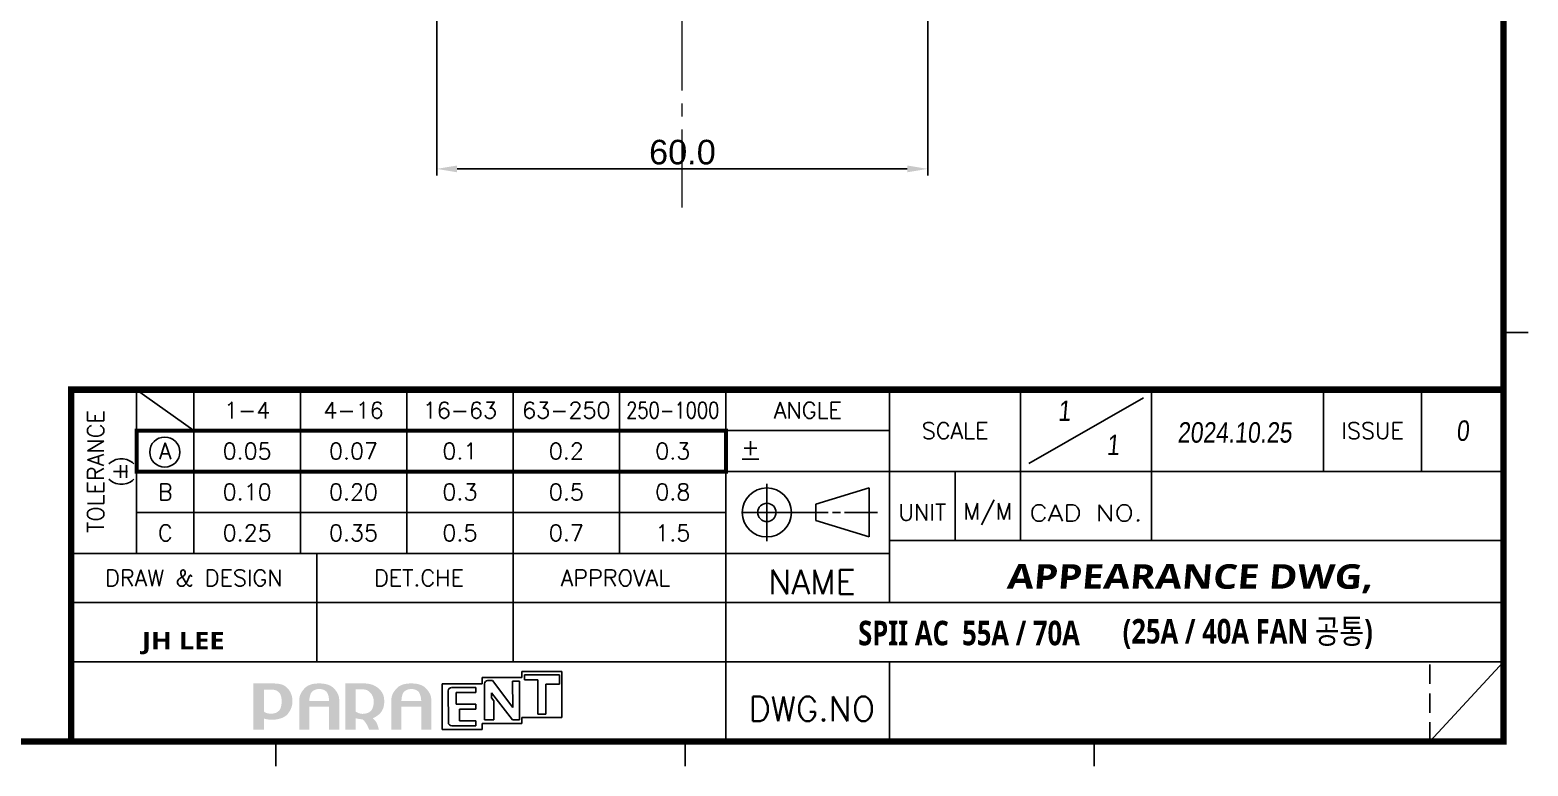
# Model space of a CAD drawing. Header units: millimetres. Extents: x 509 to 2449, y -194 to 649.
# Drawn here: x 2253.2 to 2436.3, y -177.4 to -87.4 of the extents above; entities that cross this region are included whole.
import ezdxf
from ezdxf.enums import TextEntityAlignment as Align

# ---------------------------------------------------------------- set-up
doc = ezdxf.new("R2010")
doc.units = ezdxf.units.MM
doc.header["$PDMODE"] = 3
doc.header["$PDSIZE"] = 0.7
for name, pattern in [('CENTER', [17.8, 10.75, -2.35, 2.35, -2.35]), ('CENTER2', [28.575, 19.05, -3.175, 3.175, -3.175]), ('HIDDEN', [3.525, 2.35, -1.175])]:
    doc.linetypes.add(name, pattern=pattern)
doc.layers.get('0').update_dxf_attribs({"linetype": 'CONTINUOUS'})
doc.layers.get('Defpoints').update_dxf_attribs({"linetype": 'CONTINUOUS'})
doc.layers.add('3', color=112, linetype='CENTER', lineweight=15)
doc.layers.add('Dim', color=1, linetype='CONTINUOUS')
doc.styles.add('N', font='malgunbd.ttf')
doc.styles.add('OMI-1', font='arial.ttf', dxfattribs={"oblique": 1, "height": 3})
doc.styles.add('SIM', font='simplex')
doc.dimstyles.new('1', dxfattribs={"dimtxt": 5, "dimasz": 2.5, "dimexe": 0.8, "dimexo": 0.3, "dimgap": 0.5, "dimtad": 1, "dimtoh": 1, "dimdec": 1, "dimzin": 0, "dimdsep": 46, "dimtxsty": 'OMI-1', "dimcen": 0, "dimclrd": 256, "dimclre": 256, "dimclrt": 256, "dimadec": 0, "dimazin": 0, "dimtfac": 0.8, "dimtdec": 1, "dimtix": 1, "dimtmove": 0, "dimatfit": 3, "dimfxl": 1, "dimtolj": 1, "dimtzin": 0, "dimarcsym": 0})

# ---------------------------------------------------------------- blocks, each defined once
blk = doc.blocks.new('L1')
at = {"const_width": 0.3}
blk.add_lwpolyline([(0, 10), (0, 5), (72, 5), (72, 10), (0, 10)], dxfattribs=at)
blk.add_circle((3.44, 7.38), 1.84)
blk = doc.blocks.new('*D4103')
at = {"layer": 'Defpoints', "color": 0}
for p in [(2302.93, -85.45), (2362.93, -85.45), (2362.93, -104.35)]:
    blk.add_point(p, dxfattribs=at)
at = {"layer": 'Dim', "lineweight": -2}
for p, q in [((2302.93, -85.75), (2302.93, -105.15)), ((2362.93, -85.75), (2362.93, -105.15)), ((2305.43, -104.35), (2360.43, -104.35))]:
    blk.add_line(p, q, dxfattribs=at)
at = {"layer": 'Dim'}
for points in [[(2305.43, -103.94), (2305.43, -104.77), (2302.93, -104.35)], [(2360.43, -104.77), (2360.43, -103.94), (2362.93, -104.35)]]:
    blk.add_solid(points, dxfattribs=at)
at = {"layer": 'Dim', "insert": (2332.93, -102.32), "char_height": 3, "attachment_point": 5, "style": 'OMI-1'}
blk.add_mtext('\\A1;60.0', dxfattribs=at)

msp = doc.modelspace()

# ---------------------------------------------------------------- hatches: boundary and pattern name
h = msp.add_hatch(color=256)
edge = h.paths.add_edge_path()
edge.add_spline(control_points=[(2283.7, -170.55), (2283.49, -170.79), (2283.17, -170.95), (2282.69, -170.95), (2282.58, -170.95), (2282.41, -170.94), (2282.21, -170.89), (2282, -170.85), (2281.89, -170.74), (2281.84, -170.69), (2281.84, -170.61), (2281.84, -168.16), (2281.84, -168.01), (2281.98, -168.01), (2282.75, -168.01), (2282.75, -168.01), (2283.19, -168.01), (2283.48, -168.14), (2283.7, -168.38), (2283.92, -168.63), (2283.99, -169.05), (2283.99, -169.42), (2283.99, -169.8), (2283.91, -170.31), (2283.7, -170.55)], knot_values=[0, 0, 0, 0, 1, 1, 1, 2, 2, 2, 3, 3, 3, 4, 4, 4, 5, 5, 5, 6, 6, 6, 7, 7, 7, 8, 8, 8, 8], degree=3, periodic=0)
edge = h.paths.add_edge_path(flags=16)
edge.add_spline(control_points=[(2282.79, -167.25), (2282.79, -167.25), (2280.71, -167.25), (2280.71, -167.25), (2280.71, -167.25), (2280.51, -167.25), (2280.51, -167.25), (2280.51, -167.25), (2280.51, -172.9), (2280.51, -172.9), (2280.51, -172.9), (2281.84, -172.9), (2281.84, -172.9), (2281.84, -172.9), (2281.84, -171.73), (2281.84, -171.54), (2281.97, -171.58), (2282.14, -171.67), (2282.75, -171.69), (2283.38, -171.71), (2284.31, -171.5), (2284.71, -171.01), (2285.11, -170.52), (2285.31, -169.99), (2285.31, -169.43), (2285.31, -168.77), (2285.09, -168.21), (2284.64, -167.77), (2284.2, -167.32), (2283.57, -167.25), (2282.79, -167.25)], knot_values=[0, 0, 0, 0, 1, 1, 1, 2, 2, 2, 3, 3, 3, 4, 4, 4, 5, 5, 5, 6, 6, 6, 7, 7, 7, 8, 8, 8, 9, 9, 9, 10, 10, 10, 10], degree=3, periodic=0)
h = msp.add_hatch(color=256)
edge = h.paths.add_edge_path()
edge.add_spline(control_points=[(2289.79, -169.39), (2289.64, -169.39), (2287.39, -169.39), (2287.37, -169.39), (2287.37, -169.39), (2287.37, -169.37), (2287.37, -169.37), (2287.37, -169.06), (2287.46, -168.52), (2287.65, -168.31), (2287.83, -168.11), (2288.15, -167.93), (2288.56, -167.93), (2288.97, -167.93), (2289.26, -168.06), (2289.47, -168.27), (2289.67, -168.47), (2289.79, -169.06), (2289.79, -169.37), (2289.79, -169.37), (2289.79, -169.39), (2289.79, -169.39)], knot_values=[0, 0, 0, 0, 1, 1, 1, 2, 2, 2, 3, 3, 3, 4, 4, 4, 5, 5, 5, 6, 6, 6, 7, 7, 7, 7], degree=3, periodic=0)
edge = h.paths.add_edge_path(flags=16)
edge.add_spline(control_points=[(2288.56, -167.25), (2287.66, -167.25), (2287.09, -167.48), (2286.71, -167.94), (2286.33, -168.38), (2286.14, -168.76), (2286.14, -169.29), (2286.14, -169.29), (2286.14, -172.9), (2286.14, -172.9), (2286.14, -172.9), (2287.37, -172.9), (2287.37, -172.9), (2287.37, -172.9), (2287.37, -171.21), (2287.37, -170.11), (2287.39, -170.11), (2289.64, -170.11), (2289.79, -170.11), (2289.79, -170.26), (2289.79, -172.9), (2289.79, -172.9), (2289.79, -172.9), (2291.02, -172.9), (2291.02, -172.9), (2291.02, -172.9), (2291.02, -169.29), (2291.02, -169.29), (2291.02, -168.76), (2290.83, -168.38), (2290.45, -167.94), (2290.07, -167.48), (2289.46, -167.25), (2288.56, -167.25)], knot_values=[0, 0, 0, 0, 1, 1, 1, 2, 2, 2, 3, 3, 3, 4, 4, 4, 5, 5, 5, 6, 6, 6, 7, 7, 7, 8, 8, 8, 9, 9, 9, 10, 10, 10, 11, 11, 11, 11], degree=3, periodic=0)
h = msp.add_hatch(color=256)
edge = h.paths.add_edge_path()
edge.add_spline(control_points=[(2294.89, -170.61), (2294.63, -170.85), (2294.32, -170.97), (2293.88, -170.97), (2293.76, -170.97), (2293.6, -170.95), (2293.45, -170.9), (2293.32, -170.85), (2293.05, -170.71), (2293.01, -170.67), (2293.01, -170.59), (2293.01, -168.12), (2293.01, -167.98), (2293.15, -167.98), (2294, -167.98), (2294, -167.98), (2294.39, -167.98), (2294.62, -168.18), (2294.87, -168.43), (2295.11, -168.69), (2295.24, -169.1), (2295.24, -169.45), (2295.24, -169.83), (2295.15, -170.37), (2294.89, -170.61)], knot_values=[0, 0, 0, 0, 1, 1, 1, 2, 2, 2, 3, 3, 3, 4, 4, 4, 5, 5, 5, 6, 6, 6, 7, 7, 7, 8, 8, 8, 8], degree=3, periodic=0)
edge = h.paths.add_edge_path(flags=16)
edge.add_spline(control_points=[(2294.04, -167.25), (2294.04, -167.25), (2291.96, -167.25), (2291.96, -167.25), (2291.96, -167.25), (2291.76, -167.25), (2291.76, -167.25), (2291.76, -167.25), (2291.76, -172.9), (2291.76, -172.9), (2291.76, -172.9), (2293.01, -172.9), (2293.01, -172.9), (2293.01, -172.9), (2293.01, -171.68), (2293.01, -171.49), (2293.15, -171.54), (2293.28, -171.57), (2293.41, -171.59), (2293.41, -171.59), (2293.8, -171.64), (2293.89, -171.66), (2294.1, -171.8), (2294.27, -172.08), (2294.39, -172.27), (2294.52, -172.47), (2294.67, -172.9), (2294.67, -172.9), (2294.67, -172.9), (2295.87, -172.9), (2295.87, -172.9), (2295.87, -172.9), (2295.7, -172.24), (2295.54, -171.98), (2295.44, -171.82), (2295.29, -171.67), (2295.12, -171.51), (2295.48, -171.35), (2295.83, -171.13), (2296.07, -170.84), (2296.4, -170.45), (2296.52, -169.99), (2296.52, -169.46), (2296.52, -168.75), (2296.33, -168.33), (2295.87, -167.9), (2295.42, -167.47), (2294.8, -167.25), (2294.04, -167.25)], knot_values=[0, 0, 0, 0, 1, 1, 1, 2, 2, 2, 3, 3, 3, 4, 4, 4, 5, 5, 5, 6, 6, 6, 7, 7, 7, 8, 8, 8, 9, 9, 9, 10, 10, 10, 11, 11, 11, 12, 12, 12, 13, 13, 13, 14, 14, 14, 15, 15, 15, 16, 16, 16, 16], degree=3, periodic=0)
h = msp.add_hatch(color=256)
edge = h.paths.add_edge_path()
edge.add_spline(control_points=[(2301.04, -169.39), (2300.89, -169.39), (2298.64, -169.39), (2298.62, -169.39), (2298.62, -169.39), (2298.62, -169.37), (2298.62, -169.37), (2298.62, -169.06), (2298.71, -168.52), (2298.9, -168.31), (2299.08, -168.11), (2299.4, -167.93), (2299.81, -167.93), (2300.22, -167.93), (2300.51, -168.06), (2300.72, -168.27), (2300.92, -168.47), (2301.04, -169.06), (2301.04, -169.37), (2301.04, -169.37), (2301.04, -169.39), (2301.04, -169.39)], knot_values=[0, 0, 0, 0, 1, 1, 1, 2, 2, 2, 3, 3, 3, 4, 4, 4, 5, 5, 5, 6, 6, 6, 7, 7, 7, 7], degree=3, periodic=0)
edge = h.paths.add_edge_path(flags=16)
edge.add_spline(control_points=[(2299.81, -167.25), (2298.91, -167.25), (2298.34, -167.48), (2297.96, -167.94), (2297.58, -168.38), (2297.39, -168.76), (2297.39, -169.29), (2297.39, -169.29), (2297.39, -172.9), (2297.39, -172.9), (2297.39, -172.9), (2298.62, -172.9), (2298.62, -172.9), (2298.62, -172.9), (2298.62, -171.21), (2298.62, -170.11), (2298.64, -170.11), (2300.89, -170.11), (2301.04, -170.11), (2301.04, -170.26), (2301.04, -172.9), (2301.04, -172.9), (2301.04, -172.9), (2302.27, -172.9), (2302.27, -172.9), (2302.27, -172.9), (2302.27, -169.29), (2302.27, -169.29), (2302.27, -168.76), (2302.08, -168.38), (2301.7, -167.94), (2301.32, -167.48), (2300.71, -167.25), (2299.81, -167.25)], knot_values=[0, 0, 0, 0, 1, 1, 1, 2, 2, 2, 3, 3, 3, 4, 4, 4, 5, 5, 5, 6, 6, 6, 7, 7, 7, 8, 8, 8, 9, 9, 9, 10, 10, 10, 11, 11, 11, 11], degree=3, periodic=0)

# ---------------------------------------------------------------- linework, layer by layer
for p, q in [((2433.27, -124.35), (2436.27, -124.35)), ((2266.27, -131.35), (2273.27, -136.35)), ((2266.27, -131.35), (2266.27, -151.35)), ((2273.27, -131.35), (2273.27, -151.35)), ((2286.27, -131.35), (2286.27, -151.35)), ((2299.27, -131.35), (2299.27, -151.35)), ((2312.27, -131.35), (2312.27, -164.63)), ((2325.27, -131.35), (2325.27, -151.35)), ((2338.27, -131.35), (2338.27, -174.35)), ((2358.27, -131.35), (2358.27, -157.35)), ((2374.27, -131.35), (2374.27, -149.79)), ((2390.27, -131.35), (2390.27, -149.79)), ((2411.27, -131.35), (2411.27, -141.35)), ((2423.27, -141.35), (2423.27, -131.35)), ((2389.27, -132.35), (2375.27, -140.35)), ((2266.27, -136.35), (2358.27, -136.35)), ((2340.27, -139.85), (2342.27, -139.85)), ((2266.27, -141.35), (2433.27, -141.35)), ((2366.27, -141.35), (2366.27, -149.79)), ((2343.27, -142.85), (2343.27, -149.85)), ((2349.27, -145.35), (2355.77, -143.35)), ((2355.77, -143.35), (2355.77, -146.35)), ((2266.27, -146.35), (2338.27, -146.35)), ((2340.27, -146.35), (2350.77, -146.35)), ((2349.27, -146.35), (2349.27, -145.35)), ((2349.27, -146.35), (2349.27, -147.35)), ((2351.27, -146.35), (2352.27, -146.35)), ((2352.77, -146.35), (2356.77, -146.35)), ((2355.77, -149.35), (2355.77, -146.35)), ((2349.27, -147.35), (2355.77, -149.35)), ((2358.27, -149.79), (2433.27, -149.79)), ((2258.27, -151.35), (2358.27, -151.35)), ((2288.27, -151.35), (2288.27, -164.63)), ((2258.27, -157.35), (2338.27, -157.35)), ((2338.27, -157.35), (2433.27, -157.35)), ((2258.27, -164.63), (2433.27, -164.63)), ((2358.27, -164.63), (2358.27, -174.35)), ((2424.27, -174.35), (2433.27, -164.63)), ((2313.35, -166.53), (2308.47, -166.53)), ((2308.47, -166.53), (2308.47, -167.28)), ((2318.22, -165.78), (2313.35, -165.78)), ((2313.35, -165.78), (2313.35, -166.53)), ((2317.93, -166.2), (2313.65, -166.2)), ((2313.65, -166.2), (2313.65, -166.8)), ((2317.93, -167.36), (2317.93, -166.2)), ((2318.22, -171.4), (2318.22, -165.78)), ((2308.47, -167.28), (2303.6, -167.28)), ((2303.6, -167.28), (2303.6, -172.9)), ((2304.35, -168.15), (2304.36, -172.03)), ((2307.71, -167.75), (2304.76, -167.75)), ((2305.3, -169.8), (2305.3, -168.34)), ((2305.3, -168.34), (2307.71, -168.34)), ((2307.71, -168.34), (2307.71, -167.75)), ((2308.76, -167.31), (2308.76, -171.71)), ((2309.15, -166.91), (2309.73, -166.9)), ((2309.61, -168.39), (2312.21, -171.72)), ((2309.61, -169), (2309.61, -168.39)), ((2309.73, -166.9), (2312.22, -170.21)), ((2312.21, -166.98), (2313.06, -166.98)), ((2312.21, -166.98), (2312.22, -170.21)), ((2313.06, -166.98), (2313.06, -171.71)), ((2313.65, -166.8), (2315.28, -166.8)), ((2315.28, -166.8), (2315.29, -170.99)), ((2316.27, -170.99), (2316.28, -167.36)), ((2316.28, -167.36), (2317.93, -167.36)), ((2307.71, -169.8), (2305.3, -169.8)), ((2307.71, -169.8), (2307.71, -170.39)), ((2309.61, -169), (2309.92, -169.38)), ((2309.92, -169.38), (2309.93, -171.71)), ((2305.7, -171.84), (2305.7, -170.39)), ((2305.7, -170.39), (2307.71, -170.39)), ((2307.71, -171.84), (2305.7, -171.84)), ((2307.71, -172.43), (2307.71, -171.84)), ((2309.93, -171.71), (2308.76, -171.71)), ((2312.21, -171.72), (2313.06, -171.71)), ((2313.35, -172.15), (2313.35, -171.4)), ((2313.35, -171.4), (2318.22, -171.4)), ((2315.29, -170.99), (2316.27, -170.99)), ((2303.6, -172.9), (2308.47, -172.9)), ((2304.76, -172.43), (2307.71, -172.43)), ((2308.47, -172.9), (2308.47, -172.15)), ((2308.47, -172.15), (2313.35, -172.15)), ((2283.27, -174.35), (2283.27, -177.35)), ((2333.27, -174.35), (2333.27, -177.35)), ((2383.27, -174.35), (2383.27, -177.35))]:
    msp.add_line(p, q)
at = {"linetype": 'HIDDEN'}
msp.add_line((2424.27, -174.35), (2424.27, -164.63), dxfattribs=at)
at = {"color": 3}
for p, q in [((2308.47, -166.53), (2308.47, -167.28)), ((2308.47, -166.53), (2313.35, -166.53)), ((2313.35, -165.78), (2313.35, -166.53)), ((2313.35, -165.78), (2318.22, -165.78)), ((2318.22, -165.78), (2318.22, -171.4)), ((2303.6, -167.28), (2303.6, -172.9)), ((2303.6, -167.28), (2308.47, -167.28)), ((2313.35, -171.4), (2313.35, -172.15)), ((2313.35, -171.4), (2318.22, -171.4)), ((2303.6, -172.9), (2308.47, -172.9)), ((2308.47, -172.15), (2308.47, -172.9)), ((2308.47, -172.15), (2313.35, -172.15))]:
    msp.add_line(p, q, dxfattribs=at)
at = {"const_width": 0.8}
msp.add_lwpolyline([(2433.27, 205.65), (1883.27, 205.65), (1883.27, -174.35), (2433.27, -174.35)], close=True, dxfattribs=at)
for points, const_width in [([(2433.27, -131.35), (2258.27, -131.35), (2258.27, -174.35)], 0.8), ([(2266.27, -136.35), (2266.27, -141.35), (2338.27, -141.35), (2338.27, -136.35), (2266.27, -136.35)], 0.5)]:
    msp.add_lwpolyline(points, dxfattribs=dict(const_width=const_width))
for radius in [3, 1.12]:
    msp.add_circle((2343.27, -146.35), radius)
for centre, start, end in [((2304.75, -168.15), 89.9532, 180.0946), ((2309.16, -167.31), 90.2374, 180), ((2304.76, -172.03), 180.0946, 270.0249)]:
    msp.add_arc(centre, 0.4, start, end)
at = {"layer": '3', "linetype": 'CENTER2', "ltscale": 0.5}
msp.add_line((2332.93, -109.06), (2332.93, 99.37), dxfattribs=at)

# ---------------------------------------------------------------- block references
msp.add_blockref('L1', (2266.27, -146.35))

# ---------------------------------------------------------------- texts
at = {"style": 'SIM'}
for s, height, p in [('1-4', 2, (2279.77, -133.85)), ('4-16', 2, (2292.77, -133.85)), ('16-63', 2, (2305.77, -133.85)), ('63-250', 2, (2318.77, -133.85)), ('ANGLE', 2, (2348.27, -133.85)), ('SCALE', 2, (2366.27, -136.35)), ('ISSUE', 2, (2417.27, -136.35)), ('A', 2, (2269.77, -138.85)), ('0.05', 2, (2279.77, -138.85)), ('0.07', 2, (2292.77, -138.85)), ('0.1', 2, (2305.77, -138.85)), ('0.2', 2, (2318.77, -138.85)), ('0.3', 2, (2331.77, -138.85)), ('B', 2, (2269.77, -143.85)), ('0.10', 2, (2279.77, -143.85)), ('0.20', 2, (2292.77, -143.85)), ('0.3', 2, (2305.77, -143.85)), ('0.5', 2, (2318.77, -143.85)), ('0.8', 2, (2331.77, -143.85)), ('UNIT', 2, (2362.27, -146.35)), ('M/M', 2, (2370.27, -146.35)), ('C', 2, (2269.77, -148.85)), ('0.25', 2, (2279.77, -148.85)), ('0.35', 2, (2292.77, -148.85)), ('0.5', 2, (2305.77, -148.85)), ('0.7', 2, (2318.77, -148.85)), ('1.5', 2, (2331.77, -148.85)), ('DRAW & DESIGN', 2, (2273.27, -154.35)), ('DET.CHE', 2, (2300.77, -154.35)), ('APPROVAL', 2, (2324.77, -154.35)), ('NAME', 3, (2348.77, -154.85)), ('DWG.NO', 3, (2348.77, -170.35))]:
    msp.add_text(s, height=height, dxfattribs=at).set_placement(p, align=Align.MIDDLE)
at = {"style": 'SIM', "width": 0.8}
msp.add_text('250-1000', height=2, dxfattribs=at).set_placement((2331.77, -133.85), align=Align.MIDDLE)
at = {"oblique": 5}
for s, height, style, width, p in [('1', 2.5, 'OMI-1', 0.8, (2378.82, -135.17)), ('1', 2.5, 'OMI-1', 0.8, (2384.77, -139.34)), ('APPEARANCE DWG,', 3, 'N', 1.2, (2372.55, -155.68))]:
    msp.add_text(s, height=height, dxfattribs=dict(at, style=style, width=width)).set_placement(p)
at = {"style": 'SIM'}
for s, p in [('TOLERANCE', (2262.27, -141.35)), ('( )', (2265.27, -141.35)), ('-', (2265.9, -141.33))]:
    msp.add_text(s, height=2, rotation=90, dxfattribs=at).set_placement(p, align=Align.CENTER)
at = {"style": 'OMI-1', "oblique": 5, "width": 0.8}
for s, p in [('2024.10.25', (2400.41, -136.57)), ('0', (2428.27, -136.35))]:
    msp.add_text(s, height=2.5, dxfattribs=at).set_placement(p, align=Align.MIDDLE_CENTER)
at = {"style": 'SIM'}
msp.add_text('+', height=2, dxfattribs=at).set_placement((2341.27, -139.35), align=Align.CENTER)
msp.add_text('+', height=2, rotation=90, dxfattribs=at).set_placement((2264.17, -141.33), align=Align.MIDDLE)
at = {"style": 'SIM', "width": 1.123032}
msp.add_text('CAD NO.', height=2, dxfattribs=at).set_placement((2375.36, -147.41), (2389.16, -147.41), align=Align.FIT)
at = {"style": 'N'}
for s, height, width, p in [('(25A / 40A FAN 공통)', 3, 0.8, (2386.74, -162.37)), ('JH LEE', 2.121, 1.2, (2266.93, -163.07)), ('SPII AC  55A / 70A', 3, 0.8, (2354.42, -162.59))]:
    msp.add_text(s, height=height, dxfattribs=dict(at, width=width)).set_placement(p)

# ---------------------------------------------------------------- dimensions: what is measured, and where the dimension line sits
at = {"layer": 'Dim'}
dim = msp.add_linear_dim(base=(2362.93, -104.35), p1=(2302.93, -85.45), p2=(2362.93, -85.45), dimstyle='1', dxfattribs=at)
dim.commit()
dim.dimension.update_dxf_attribs({"geometry": '*D4103', "text_midpoint": (2332.93, -102.32)})

doc.saveas('drawing.dxf')
